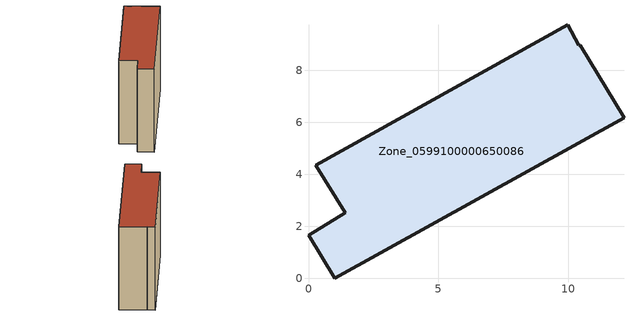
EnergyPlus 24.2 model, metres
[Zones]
Zone_0599100000650086
 floor ground (C_G): 10.46,8.96 12.14,6.17 1.01,0 0,1.65 1.41,2.51 0.27,4.35 9.97,9.74 10.4,8.95 z2.51
 wall outside (C_F): 1.41,2.51 0,1.65 1.01,0 12.14,6.17 10.46,8.96 10.4,8.95 9.97,9.74 0.27,4.35 1.41,2.51 z2.51:14.07
 roof outside (C_R): 12.14,6.17 10.46,8.96 10.4,8.95 9.97,9.74 0.27,4.35 1.41,2.51 0,1.65 1.01,0 z14.07
[BUILDING]
Pand.0599100000650086: North Axis=0; Terrain=City; Loads Convergence Tolerance Value=0.04; Temperature Convergence Tolerance Value=0.4; Solar Distribution=FullExterior; Maximum Number of Warmup Days=25; Minimum Number of Warmup Days=1
[Site:Location]
Rotterdam.The.Hague.AP_ZH_NLD Design_Conditions: Latitude=51.96; Longitude=4.45; Time Zone=1; Elevation=-4.5
[SITE:GROUNDTEMPERATURE:BUILDINGSURFACE]
18, 18, 18, 18, 18, 18, 18, 18, 18, 18, 18, 18
[MATERIAL] Thermal Absorptance=0.9; Solar Absorptance=0.7; Visible Absorptance=0.7
Name | Roughness | Thickness | Conductivity | Density | Specific Heat
G.TI.1946 | MediumSmooth | 0.15 | 1 | 540 | 1210
F.TI.1946 | Rough | 0.3 | 0.857143 | 1920 | 840
R.TI.1946 | MediumRough | 0.2 | 0.1 | 1500 | 1000
[CONSTRUCTION]
C_G: G.TI.1946
C_F: F.TI.1946
C_R: R.TI.1946
[ZONE]
Zone_0599100000650086: Type=1; Multiplier=1; Ceiling Height=Autocalculate; Volume=Autocalculate; Floor Area=autocalculate; Part of Total Floor Area=Yes
[ZONEINFILTRATION:DESIGNFLOWRATE]
Infil_Zone_0599100000650086: Zone or ZoneList or Space or SpaceList=Zone_0599100000650086; Schedule=AlwaysOn; Design Flow Rate Calculation Method=Flow/Area; Flow Rate per Floor Area=0.003; Constant Term Coefficient=1; Temperature Term Coefficient=0; Velocity Term Coefficient=0; Velocity Squared Term Coefficient=0
[HVACTEMPLATE:ZONE:IDEALLOADSAIRSYSTEM]
Zone_0599100000650086: Maximum Heating Supply Air Temperature=50; Minimum Cooling Supply Air Temperature=13; Maximum Heating Supply Air Humidity Ratio=0.0156; Minimum Cooling Supply Air Humidity Ratio=0.0077; Heating Limit=NoLimit; Cooling Limit=NoLimit; Dehumidification Control Type=ConstantSensibleHeatRatio; Cooling Sensible Heat Ratio=0.7; Dehumidification Setpoint=60; Humidification Control Type=None; Humidification Setpoint=30; Outdoor Air Method=None; Outdoor Air Flow Rate per Person=0.00944; Outdoor Air Flow Rate per Zone Floor Area=0; Outdoor Air Flow Rate per Zone=0; Demand Controlled Ventilation Type=None; Outdoor Air Economizer Type=NoEconomizer; Heat Recovery Type=None; Sensible Heat Recovery Effectiveness=0.7; Latent Heat Recovery Effectiveness=0.65
[ZONECONTROL:THERMOSTAT]
ThermostatControl_Zone_0599100000650086: Zone or ZoneList=Zone_0599100000650086; Control Type Schedule=DualSetpointControlType; Control 1=Thermostat_Zone_0599100000650086; Temperature Difference Between Cutout And Setpoint=0
[THERMOSTATSETPOINT:DUALSETPOINT]
Thermostat_Zone_0599100000650086: Heating Setpoint Temperature Schedule=HeatingSetpoint_Zone_0599100000650086; Cooling Setpoint Temperature Schedule=CoolingSetpoint_Zone_0599100000650086
[SCHEDULE:COMPACT]
HeatingSetpoint_Zone_0599100000650086: Through: 12/31, For: AllDays, Until: 24:00, 21
CoolingSetpoint_Zone_0599100000650086: Through: 12/31, For: AllDays, Until: 24:00, 24
DualSetpointControlType: Through: 12/31, For: AllDays, Until: 24:00, 4
AlwaysOn: Through: 12/31, For: AllDays, Until: 24:00, 1
